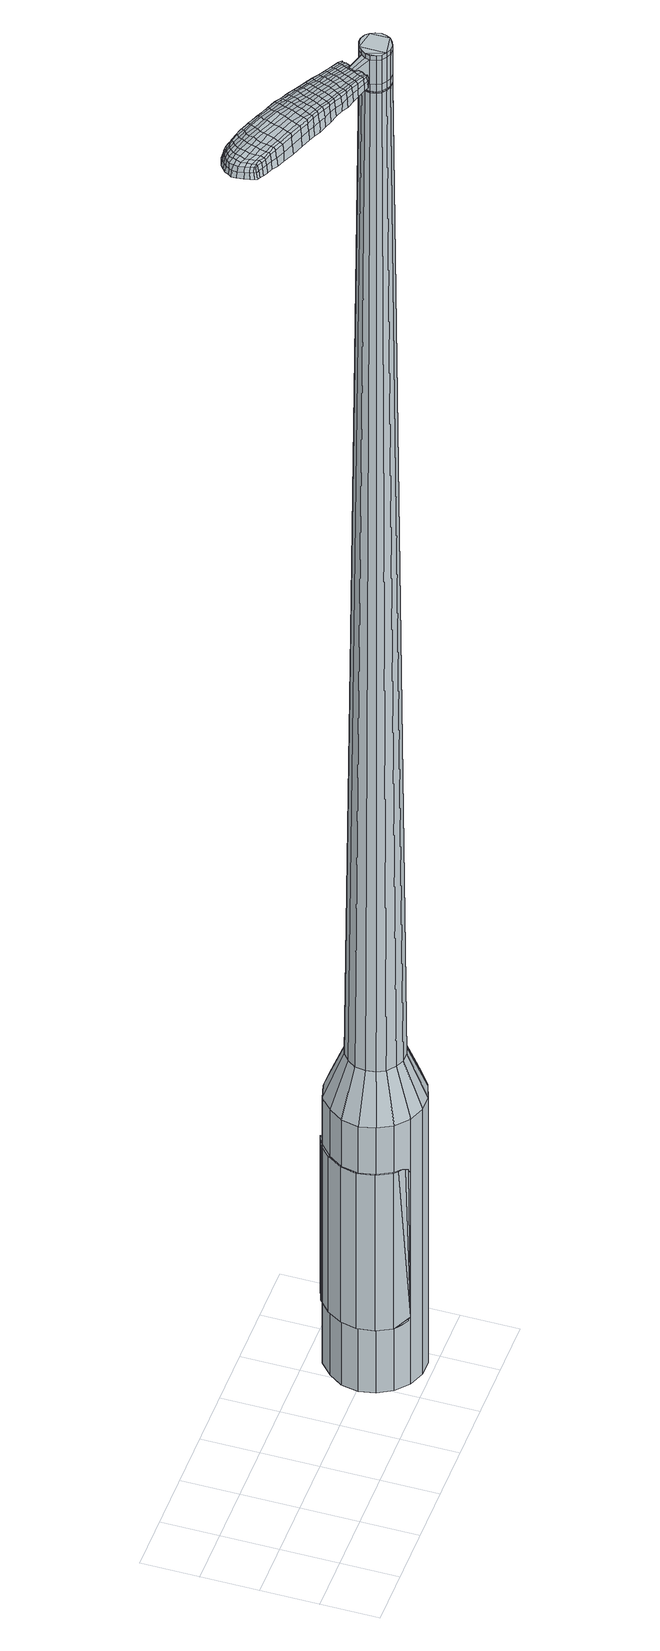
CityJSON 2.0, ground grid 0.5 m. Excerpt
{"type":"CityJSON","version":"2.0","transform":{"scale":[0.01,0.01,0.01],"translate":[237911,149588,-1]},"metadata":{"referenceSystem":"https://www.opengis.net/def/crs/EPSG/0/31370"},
"CityObjects":{
"object1":{"type":"GenericCityObject","attributes":{"cluster":992,"mean_distance_to_centroid":0.263,"new_centroid_x":237913.37,"new_centroid_y":149588.5,"mean_distance_to_camera":12.61,"H1":-2.36,"H2":-1.72,"Z_final":110.27,"cluster2":-1,"proj_x":237913.6,"proj_y":149587.89,"id_line":48019,"bearing_l":68.98,"distance":0.649,"orientation":"left","G_obj":158.98},"geometry":[{"type":"MultiSurface","lod":"2","boundaries":[[[0,1,2,3]],[[1,4,5,2]],[[4,6,7,5]],[[6,8,9,7]],[[8,10,11,9]],[[10,12,13,11]],[[12,14,15,13]],[[14,16,17,15]],[[16,18,19,17]],[[18,20,21,19]],[[20,22,23,21]],[[22,24,25,23]],[[24,26,27,25]],[[26,28,29,27]],[[28,30,31,29]],[[30,32,33,31]],[[32,34,35,33]],[[34,0,3,35]],[[36,37,38,39]],[[38,40,41,42]],[[41,43,42]],[[42,44,45,46]],[[45,47,46]],[[46,48,49,50]],[[49,51,50]],[[42,46,50,38]],[[50,52,39,38]],[[53,36,39]],[[2,5,7,35]],[[7,9,11,15]],[[11,13,15]],[[15,17,19,23]],[[19,21,23]],[[23,25,27,31]],[[27,29,31]],[[15,23,31,7]],[[31,33,35,7]],[[3,2,35]],[[1,0,54,55]],[[0,34,56,54]],[[34,32,57,56]],[[32,30,58,57]],[[30,28,59,58]],[[28,26,60,59]],[[26,24,61,60]],[[24,22,62,61]],[[22,20,63,62]],[[20,18,64,63]],[[18,16,65,64]],[[16,14,66,65]],[[14,12,67,66]],[[12,10,68,67]],[[10,8,69,68]],[[8,6,70,69]],[[6,4,71,70]],[[4,1,55,71]],[[55,54,72,73]],[[54,56,74,72]],[[56,57,75,74]],[[57,58,76,75]],[[58,59,77,76]],[[59,60,78,77]],[[60,61,79,78]],[[61,62,80,79]],[[62,63,81,80]],[[63,64,82,81]],[[64,65,83,82]],[[65,66,84,83]],[[66,67,85,84]],[[67,68,86,85]],[[68,69,87,86]],[[69,70,88,87]],[[70,71,89,88]],[[71,55,73,89]],[[90,91,92,73]],[[93,94,91,90]],[[95,96,94,93]],[[97,98,96,95]],[[99,100,98,97]],[[101,102,100,99]],[[103,104,102,101]],[[80,105,104,103]],[[106,107,105,80]],[[82,108,107,106]],[[83,109,108,82]],[[84,110,109,83]],[[85,111,110,84]],[[112,113,111,85]],[[114,115,113,112]],[[116,117,115,114]],[[89,118,117,116]],[[73,92,118,89]],[[119,120,121,122]],[[123,119,122,124]],[[125,123,124,126]],[[127,125,126,128]],[[129,127,128,130]],[[131,129,130,132]],[[133,131,132,134]],[[135,133,134,136]],[[137,135,136,138]],[[139,137,138,140]],[[141,139,140,142]],[[143,141,142,144]],[[145,143,144,146]],[[147,145,146,148]],[[149,147,148,150]],[[151,149,150,152]],[[72,90,73]],[[72,74,93,90]],[[74,75,95,93]],[[75,76,97,95]],[[76,77,99,97]],[[77,78,101,99]],[[78,79,103,101]],[[79,80,103]],[[81,106,80]],[[81,82,106]],[[86,112,85]],[[86,87,114,112]],[[87,88,116,114]],[[88,89,116]],[[153,92,91]],[[154,117,118]],[[154,155,115,117]],[[155,156,113,115]],[[156,111,113]],[[157,107,108]],[[157,105,107]],[[158,104,105]],[[158,159,102,104]],[[159,160,100,102]],[[160,161,98,100]],[[161,162,96,98]],[[162,163,94,96]],[[163,153,91,94]],[[39,52,151,164]],[[92,153,165,152]],[[53,39,164,120]],[[153,163,121,165]],[[36,53,120,119]],[[163,162,122,121]],[[37,36,119,123]],[[162,161,124,122]],[[38,37,123,125]],[[161,160,126,124]],[[40,38,125,127]],[[160,159,128,126]],[[41,40,127,129]],[[159,158,130,128]],[[43,41,129,131]],[[158,105,132,130]],[[42,43,131,133]],[[105,157,134,132]],[[44,42,133,135]],[[157,108,136,134]],[[45,44,135,137]],[[108,109,138,136]],[[47,45,137,139]],[[109,110,140,138]],[[46,47,139,141]],[[110,111,142,140]],[[48,46,141,143]],[[111,156,144,142]],[[49,48,143,145]],[[156,155,146,144]],[[51,49,145,147]],[[155,154,148,146]],[[50,51,147,149]],[[154,118,150,148]],[[52,50,149,151]],[[118,92,152,150]],[[151,152,166,167]],[[152,165,168,166]],[[165,121,169,168]],[[121,120,170,169]],[[120,164,171,170]],[[164,151,167,171]],[[172,173,174,175]],[[176,172,175,177]],[[172,176,178,179]],[[173,172,179,180]],[[181,182,183,184]],[[185,181,184,186]],[[181,185,187,188]],[[182,181,188,189]],[[190,191,192,193]],[[194,190,193,195]],[[190,194,196,197]],[[191,190,197,198]],[[199,200,201,202]],[[203,199,202,204]],[[199,203,205,206]],[[200,199,206,207]],[[208,209,210,211]],[[212,208,211,213]],[[208,212,214,215]],[[209,208,215,216]],[[217,218,219,220]],[[221,217,220,222]],[[217,221,223,224]],[[218,217,224,225]],[[226,227,228,229]],[[218,226,229,219]],[[226,218,225,230]],[[227,226,230,231]],[[232,233,234,235]],[[227,232,235,228]],[[232,227,231,236]],[[233,232,236,237]],[[238,176,177,239]],[[233,238,239,234]],[[238,233,237,240]],[[176,238,240,178]],[[241,242,243,244]],[[245,241,244,246]],[[241,245,247,248]],[[242,241,248,249]],[[250,251,252,253]],[[242,250,253,243]],[[250,242,249,254]],[[251,250,254,255]],[[256,257,258,259]],[[251,256,259,252]],[[256,251,255,260]],[[257,256,260,261]],[[262,263,264,265]],[[257,262,265,258]],[[262,257,261,266]],[[263,262,266,267]],[[268,173,180,269]],[[263,268,269,264]],[[268,263,267,270]],[[173,268,270,174]],[[271,272,273,274]],[[275,271,274,276]],[[271,275,277,278]],[[272,271,278,279]],[[280,281,282,283]],[[272,280,283,273]],[[280,272,279,284]],[[281,280,284,285]],[[286,287,288,289]],[[281,286,289,282]],[[286,281,285,290]],[[287,286,290,291]],[[292,185,186,293]],[[287,292,293,288]],[[292,287,291,294]],[[185,292,294,187]],[[295,296,297,298]],[[299,295,298,300]],[[295,299,301,302]],[[296,295,302,303]],[[304,305,306,307]],[[296,304,307,297]],[[304,296,303,308]],[[305,304,308,309]],[[310,311,312,313]],[[305,310,313,306]],[[310,305,309,314]],[[311,310,314,315]],[[316,317,318,319]],[[311,316,319,312]],[[316,311,315,320]],[[317,316,320,321]],[[322,182,189,323]],[[317,322,323,318]],[[322,317,321,324]],[[182,322,324,183]],[[325,211,210,326]],[[327,325,326,328]],[[325,327,329,330]],[[211,325,330,213]],[[331,327,328,332]],[[333,331,332,334]],[[331,333,335,336]],[[327,331,336,329]],[[337,333,334,338]],[[339,337,338,340]],[[337,339,341,342]],[[333,337,342,335]],[[343,339,340,344]],[[345,343,344,346]],[[343,345,347,348]],[[339,343,348,341]],[[349,345,346,350]],[[200,349,350,201]],[[349,200,207,351]],[[345,349,351,347]],[[352,353,198,197]],[[354,352,197,196]],[[352,354,355,356]],[[353,352,356,357]],[[358,359,357,356]],[[360,358,356,355]],[[358,360,361,362]],[[359,358,362,363]],[[364,365,363,362]],[[366,364,362,361]],[[364,366,367,368]],[[365,364,368,369]],[[370,371,369,368]],[[372,370,368,367]],[[370,372,205,203]],[[371,370,203,204]],[[373,374,375,376]],[[275,373,376,277]],[[373,275,276,377]],[[374,373,377,378]],[[379,194,195,380]],[[374,379,380,375]],[[379,374,378,381]],[[194,379,381,196]],[[382,383,384,385]],[[221,382,385,223]],[[382,221,222,386]],[[383,382,386,387]],[[388,389,390,391]],[[383,388,391,384]],[[388,383,387,392]],[[389,388,392,393]],[[394,191,198,395]],[[389,394,395,390]],[[394,389,393,396]],[[191,394,396,192]],[[397,398,399,400]],[[179,397,400,180]],[[397,179,178,401]],[[398,397,401,402]],[[403,404,405,406]],[[398,403,406,399]],[[403,398,402,407]],[[404,403,407,408]],[[409,202,201,410]],[[404,409,410,405]],[[409,404,408,411]],[[202,409,411,204]],[[412,413,414,415]],[[184,412,415,186]],[[412,184,183,416]],[[413,412,416,417]],[[418,206,205,419]],[[413,418,419,414]],[[418,413,417,420]],[[206,418,420,207]],[[421,422,423,424]],[[299,421,424,301]],[[421,299,300,425]],[[422,421,425,426]],[[427,212,213,428]],[[422,427,428,423]],[[427,422,426,429]],[[212,427,429,214]],[[430,431,432,433]],[[245,430,433,247]],[[430,245,246,434]],[[431,430,434,435]],[[436,437,438,439]],[[431,436,439,432]],[[436,431,435,440]],[[437,436,440,441]],[[442,209,216,443]],[[437,442,443,438]],[[442,437,441,444]],[[209,442,444,210]],[[445,446,435,434]],[[244,445,434,246]],[[445,244,243,447]],[[446,445,447,448]],[[449,450,441,440]],[[446,449,440,435]],[[449,446,448,451]],[[450,449,451,452]],[[453,326,210,444]],[[450,453,444,441]],[[453,450,452,454]],[[326,453,454,328]],[[455,456,457,458]],[[302,455,458,303]],[[455,302,301,424]],[[456,455,424,423]],[[459,330,329,460]],[[456,459,460,457]],[[459,456,423,428]],[[330,459,428,213]],[[461,462,448,447]],[[253,461,447,243]],[[461,253,252,463]],[[462,461,463,464]],[[465,466,452,451]],[[462,465,451,448]],[[465,462,464,467]],[[466,465,467,468]],[[469,332,328,454]],[[466,469,454,452]],[[469,466,468,470]],[[332,469,470,334]],[[471,472,473,474]],[[308,471,474,309]],[[471,308,303,458]],[[472,471,458,457]],[[475,336,335,476]],[[472,475,476,473]],[[475,472,457,460]],[[336,475,460,329]],[[477,478,464,463]],[[259,477,463,252]],[[477,259,258,479]],[[478,477,479,480]],[[481,482,468,467]],[[478,481,467,464]],[[481,478,480,483]],[[482,481,483,484]],[[485,338,334,470]],[[482,485,470,468]],[[485,482,484,486]],[[338,485,486,340]],[[487,488,489,490]],[[314,487,490,315]],[[487,314,309,474]],[[488,487,474,473]],[[491,342,341,492]],[[488,491,492,489]],[[491,488,473,476]],[[342,491,476,335]],[[493,494,480,479]],[[265,493,479,258]],[[493,265,264,495]],[[494,493,495,496]],[[497,498,484,483]],[[494,497,483,480]],[[497,494,496,499]],[[498,497,499,500]],[[501,344,340,486]],[[498,501,486,484]],[[501,498,500,502]],[[344,501,502,346]],[[503,504,505,506]],[[320,503,506,321]],[[503,320,315,490]],[[504,503,490,489]],[[507,348,347,508]],[[504,507,508,505]],[[507,504,489,492]],[[348,507,492,341]],[[509,510,496,495]],[[269,509,495,264]],[[509,269,180,400]],[[510,509,400,399]],[[511,512,500,499]],[[510,511,499,496]],[[511,510,399,406]],[[512,511,406,405]],[[513,350,346,502]],[[512,513,502,500]],[[513,512,405,410]],[[350,513,410,201]],[[514,515,417,416]],[[324,514,416,183]],[[514,324,321,506]],[[515,514,506,505]],[[516,351,207,420]],[[515,516,420,417]],[[516,515,505,508]],[[351,516,508,347]],[[517,518,378,377]],[[274,517,377,276]],[[517,274,273,519]],[[518,517,519,520]],[[521,354,196,381]],[[518,521,381,378]],[[521,518,520,522]],[[354,521,522,355]],[[523,524,525,526]],[[224,523,526,225]],[[523,224,223,385]],[[524,523,385,384]],[[527,528,529,530]],[[524,527,530,525]],[[527,524,384,391]],[[528,527,391,390]],[[531,353,357,532]],[[528,531,532,529]],[[531,528,390,395]],[[353,531,395,198]],[[533,534,520,519]],[[283,533,519,273]],[[533,283,282,535]],[[534,533,535,536]],[[537,360,355,522]],[[534,537,522,520]],[[537,534,536,538]],[[360,537,538,361]],[[539,540,541,542]],[[230,539,542,231]],[[539,230,225,526]],[[540,539,526,525]],[[543,544,545,546]],[[540,543,546,541]],[[543,540,525,530]],[[544,543,530,529]],[[547,359,363,548]],[[544,547,548,545]],[[547,544,529,532]],[[359,547,532,357]],[[549,550,536,535]],[[289,549,535,282]],[[549,289,288,551]],[[550,549,551,552]],[[553,366,361,538]],[[550,553,538,536]],[[553,550,552,554]],[[366,553,554,367]],[[555,556,557,558]],[[236,555,558,237]],[[555,236,231,542]],[[556,555,542,541]],[[559,560,561,562]],[[556,559,562,557]],[[559,556,541,546]],[[560,559,546,545]],[[563,365,369,564]],[[560,563,564,561]],[[563,560,545,548]],[[365,563,548,363]],[[565,566,552,551]],[[293,565,551,288]],[[565,293,186,415]],[[566,565,415,414]],[[567,372,367,554]],[[566,567,554,552]],[[567,566,414,419]],[[372,567,419,205]],[[568,569,402,401]],[[240,568,401,178]],[[568,240,237,558]],[[569,568,558,557]],[[570,571,408,407]],[[569,570,407,402]],[[570,569,557,562]],[[571,570,562,561]],[[572,371,204,411]],[[571,572,411,408]],[[572,571,561,564]],[[371,572,564,369]],[[573,574,575,576]],[[576,575,577,578]],[[579,577,575,580]],[[580,575,574,581]],[[582,583,584,585]],[[585,584,586,587]],[[588,586,584,589]],[[589,584,583,590]],[[591,592,593,594]],[[594,593,595,596]],[[597,595,593,598]],[[598,593,592,599]],[[600,601,602,603]],[[603,602,604,605]],[[606,604,602,607]],[[607,602,601,608]],[[609,610,611,612]],[[612,611,613,614]],[[615,613,611,616]],[[616,611,610,617]],[[618,619,620,621]],[[621,620,622,623]],[[624,622,620,625]],[[625,620,619,626]],[[627,628,629,630]],[[630,629,619,618]],[[626,619,629,631]],[[631,629,628,632]],[[633,634,635,636]],[[636,635,628,627]],[[632,628,635,637]],[[637,635,634,638]],[[578,577,639,640]],[[640,639,634,633]],[[638,634,639,641]],[[641,639,577,579]],[[642,643,644,645]],[[645,644,646,647]],[[648,646,644,649]],[[649,644,643,650]],[[651,652,653,654]],[[654,653,643,642]],[[650,643,653,655]],[[655,653,652,656]],[[657,658,659,660]],[[660,659,652,651]],[[656,652,659,661]],[[661,659,658,662]],[[663,664,665,666]],[[666,665,658,657]],[[662,658,665,667]],[[667,665,664,668]],[[581,574,669,670]],[[670,669,664,663]],[[668,664,669,671]],[[671,669,574,573]],[[672,673,674,675]],[[675,674,676,677]],[[678,676,674,679]],[[679,674,673,680]],[[681,682,683,684]],[[684,683,673,672]],[[680,673,683,685]],[[685,683,682,686]],[[687,688,689,690]],[[690,689,682,681]],[[686,682,689,691]],[[691,689,688,692]],[[587,586,693,694]],[[694,693,688,687]],[[692,688,693,695]],[[695,693,586,588]],[[696,697,698,699]],[[699,698,700,701]],[[702,700,698,703]],[[703,698,697,704]],[[705,706,707,708]],[[708,707,697,696]],[[704,697,707,709]],[[709,707,706,710]],[[711,712,713,714]],[[714,713,706,705]],[[710,706,713,715]],[[715,713,712,716]],[[717,718,719,720]],[[720,719,712,711]],[[716,712,719,721]],[[721,719,718,722]],[[590,583,723,724]],[[724,723,718,717]],[[722,718,723,725]],[[725,723,583,582]],[[609,612,726,727]],[[727,726,728,729]],[[730,728,726,731]],[[731,726,612,614]],[[729,728,732,733]],[[733,732,734,735]],[[736,734,732,737]],[[737,732,728,730]],[[735,734,738,739]],[[739,738,740,741]],[[742,740,738,743]],[[743,738,734,736]],[[741,740,744,745]],[[745,744,746,747]],[[748,746,744,749]],[[749,744,740,742]],[[747,746,750,751]],[[751,750,601,600]],[[608,601,750,752]],[[752,750,746,748]],[[599,753,754,598]],[[598,754,755,597]],[[756,755,754,757]],[[757,754,753,758]],[[758,759,760,757]],[[757,760,761,756]],[[762,761,760,763]],[[763,760,759,764]],[[764,765,766,763]],[[763,766,767,762]],[[768,767,766,769]],[[769,766,765,770]],[[770,771,772,769]],[[769,772,773,768]],[[606,773,772,604]],[[604,772,771,605]],[[774,775,776,777]],[[777,776,676,678]],[[677,676,776,778]],[[778,776,775,779]],[[596,595,780,781]],[[781,780,775,774]],[[779,775,780,782]],[[782,780,595,597]],[[783,784,785,786]],[[786,785,622,624]],[[623,622,785,787]],[[787,785,784,788]],[[789,790,791,792]],[[792,791,784,783]],[[788,784,791,793]],[[793,791,790,794]],[[599,592,795,796]],[[796,795,790,789]],[[794,790,795,797]],[[797,795,592,591]],[[798,799,800,801]],[[801,800,580,581]],[[579,580,800,802]],[[802,800,799,803]],[[804,805,806,807]],[[807,806,799,798]],[[803,799,806,808]],[[808,806,805,809]],[[600,603,810,811]],[[811,810,805,804]],[[809,805,810,812]],[[812,810,603,605]],[[813,814,815,816]],[[816,815,585,587]],[[582,585,815,817]],[[817,815,814,818]],[[606,607,819,820]],[[820,819,814,813]],[[818,814,819,821]],[[821,819,607,608]],[[822,823,824,825]],[[825,824,700,702]],[[701,700,824,826]],[[826,824,823,827]],[[614,613,828,829]],[[829,828,823,822]],[[827,823,828,830]],[[830,828,613,615]],[[831,832,833,834]],[[834,833,646,648]],[[647,646,833,835]],[[835,833,832,836]],[[837,838,839,840]],[[840,839,832,831]],[[836,832,839,841]],[[841,839,838,842]],[[617,610,843,844]],[[844,843,838,837]],[[842,838,843,845]],[[845,843,610,609]],[[836,846,847,835]],[[835,847,645,647]],[[642,645,847,848]],[[848,847,846,849]],[[842,850,851,841]],[[841,851,846,836]],[[849,846,851,852]],[[852,851,850,853]],[[609,727,854,845]],[[845,854,850,842]],[[853,850,854,855]],[[855,854,727,729]],[[856,857,858,859]],[[859,858,703,704]],[[702,703,858,825]],[[825,858,857,822]],[[730,731,860,861]],[[861,860,857,856]],[[822,857,860,829]],[[829,860,731,614]],[[849,862,863,848]],[[848,863,654,642]],[[651,654,863,864]],[[864,863,862,865]],[[853,866,867,852]],[[852,867,862,849]],[[865,862,867,868]],[[868,867,866,869]],[[729,733,870,855]],[[855,870,866,853]],[[869,866,870,871]],[[871,870,733,735]],[[872,873,874,875]],[[875,874,709,710]],[[704,709,874,859]],[[859,874,873,856]],[[736,737,876,877]],[[877,876,873,872]],[[856,873,876,861]],[[861,876,737,730]],[[865,878,879,864]],[[864,879,660,651]],[[657,660,879,880]],[[880,879,878,881]],[[869,882,883,868]],[[868,883,878,865]],[[881,878,883,884]],[[884,883,882,885]],[[735,739,886,871]],[[871,886,882,869]],[[885,882,886,887]],[[887,886,739,741]],[[888,889,890,891]],[[891,890,715,716]],[[710,715,890,875]],[[875,890,889,872]],[[742,743,892,893]],[[893,892,889,888]],[[872,889,892,877]],[[877,892,743,736]],[[881,894,895,880]],[[880,895,666,657]],[[663,666,895,896]],[[896,895,894,897]],[[885,898,899,884]],[[884,899,894,881]],[[897,894,899,900]],[[900,899,898,901]],[[741,745,902,887]],[[887,902,898,885]],[[901,898,902,903]],[[903,902,745,747]],[[904,905,906,907]],[[907,906,721,722]],[[716,721,906,891]],[[891,906,905,888]],[[748,749,908,909]],[[909,908,905,904]],[[888,905,908,893]],[[893,908,749,742]],[[897,910,911,896]],[[896,911,670,663]],[[581,670,911,801]],[[801,911,910,798]],[[901,912,913,900]],[[900,913,910,897]],[[798,910,913,807]],[[807,913,912,804]],[[747,751,914,903]],[[903,914,912,901]],[[804,912,914,811]],[[811,914,751,600]],[[818,915,916,817]],[[817,916,725,582]],[[722,725,916,907]],[[907,916,915,904]],[[608,752,917,821]],[[821,917,915,818]],[[904,915,917,909]],[[909,917,752,748]],[[779,918,919,778]],[[778,919,675,677]],[[672,675,919,920]],[[920,919,918,921]],[[597,755,922,782]],[[782,922,918,779]],[[921,918,922,923]],[[923,922,755,756]],[[924,925,926,927]],[[927,926,625,626]],[[624,625,926,786]],[[786,926,925,783]],[[928,929,930,931]],[[931,930,925,924]],[[783,925,930,792]],[[792,930,929,789]],[[758,753,932,933]],[[933,932,929,928]],[[789,929,932,796]],[[796,932,753,599]],[[921,934,935,920]],[[920,935,684,672]],[[681,684,935,936]],[[936,935,934,937]],[[756,761,938,923]],[[923,938,934,921]],[[937,934,938,939]],[[939,938,761,762]],[[940,941,942,943]],[[943,942,631,632]],[[626,631,942,927]],[[927,942,941,924]],[[944,945,946,947]],[[947,946,941,940]],[[924,941,946,931]],[[931,946,945,928]],[[764,759,948,949]],[[949,948,945,944]],[[928,945,948,933]],[[933,948,759,758]],[[937,950,951,936]],[[936,951,690,681]],[[687,690,951,952]],[[952,951,950,953]],[[762,767,954,939]],[[939,954,950,937]],[[953,950,954,955]],[[955,954,767,768]],[[956,957,958,959]],[[959,958,637,638]],[[632,637,958,943]],[[943,958,957,940]],[[960,961,962,963]],[[963,962,957,956]],[[940,957,962,947]],[[947,962,961,944]],[[770,765,964,965]],[[965,964,961,960]],[[944,961,964,949]],[[949,964,765,764]],[[953,966,967,952]],[[952,967,694,687]],[[587,694,967,816]],[[816,967,966,813]],[[768,773,968,955]],[[955,968,966,953]],[[813,966,968,820]],[[820,968,773,606]],[[803,969,970,802]],[[802,970,641,579]],[[638,641,970,959]],[[959,970,969,956]],[[809,971,972,808]],[[808,972,969,803]],[[956,969,972,963]],[[963,972,971,960]],[[605,771,973,812]],[[812,973,971,809]],[[960,971,973,965]],[[965,973,771,770]],[[573,576,175,174]],[[576,578,177,175]],[[588,589,188,187]],[[589,590,189,188]],[[591,594,193,192]],[[594,596,195,193]],[[615,616,215,214]],[[616,617,216,215]],[[618,621,220,219]],[[621,623,222,220]],[[627,630,229,228]],[[630,618,219,229]],[[633,636,235,234]],[[636,627,228,235]],[[578,640,239,177]],[[640,633,234,239]],[[648,649,248,247]],[[649,650,249,248]],[[650,655,254,249]],[[655,656,255,254]],[[656,661,260,255]],[[661,662,261,260]],[[662,667,266,261]],[[667,668,267,266]],[[668,671,270,267]],[[671,573,174,270]],[[678,679,278,277]],[[679,680,279,278]],[[680,685,284,279]],[[685,686,285,284]],[[686,691,290,285]],[[691,692,291,290]],[[692,695,294,291]],[[695,588,187,294]],[[696,699,298,297]],[[699,701,300,298]],[[705,708,307,306]],[[708,696,297,307]],[[711,714,313,312]],[[714,705,306,313]],[[717,720,319,318]],[[720,711,312,319]],[[590,724,323,189]],[[724,717,318,323]],[[774,777,376,375]],[[777,678,277,376]],[[596,781,380,195]],[[781,774,375,380]],[[623,787,386,222]],[[787,788,387,386]],[[788,793,392,387]],[[793,794,393,392]],[[794,797,396,393]],[[797,591,192,396]],[[701,826,425,300]],[[826,827,426,425]],[[827,830,429,426]],[[830,615,214,429]],[[831,834,433,432]],[[834,648,247,433]],[[837,840,439,438]],[[840,831,432,439]],[[617,844,443,216]],[[844,837,438,443]],[[974,975,976,977]],[[978,979,977,976]],[[980,981,982,983]],[[984,985,986,987]],[[975,988,989,976]],[[990,978,976,989]],[[991,980,983,992]],[[993,994,985,984]],[[988,995,996,989]],[[996,997,990,989]],[[998,991,992,999]],[[1000,994,993,1001]],[[995,1002,1003,996]],[[1003,1004,997,996]],[[1005,998,999,1006]],[[1007,1000,1001,1008]],[[1009,1010,1011,1012]],[[1013,1014,1010,1009]],[[1013,1015,1016,1014]],[[1015,1017,1018,1016]],[[1019,1020,1021,1022]],[[1023,1024,1020,1019]],[[1025,1026,1024,1023]],[[1027,1028,1026,1025]],[[1022,1011,1010,1019]],[[1019,1010,1014,1023]],[[1014,1016,1025,1023]],[[1016,1018,1027,1025]],[[983,982,979,978]],[[992,983,978,990]],[[997,999,992,990]],[[1004,1006,999,997]],[[984,987,981,980]],[[993,984,980,991]],[[1001,993,991,998]],[[1008,1001,998,1005]],[[985,1009,1012,986]],[[994,1013,1009,985]],[[1015,1013,994,1000]],[[1017,1015,1000,1007]],[[1029,1030,1031,1032]],[[1031,1033,1034,1035]],[[1031,1035,1036,1037]],[[1031,1037,1032]],[[1038,1029,1032,1039]],[[1040,1039,1032,1041]],[[1042,1041,1032]],[[1043,1031,1030,1044]],[[1045,1043,1044,1046]],[[1047,1045,1046,1048]],[[1049,1047,1048,1050]],[[1051,1049,1050,1052]],[[1052,1053,1054,1055]],[[1052,1055,1056,1057]],[[1052,1057,1058,1059]],[[1058,1060,1061,1062]],[[1058,1062,1063,1064]],[[1058,1064,1059]],[[1052,1059,1051]],[[1065,1066,1030,1029]],[[1067,1068,1033,1031]],[[1069,1070,1042,1032]],[[1066,1071,1044,1030]],[[1072,1067,1031,1043]],[[1071,1073,1046,1044]],[[1074,1072,1043,1045]],[[1073,1075,1048,1046]],[[1076,1074,1045,1047]],[[1075,1077,1050,1048]],[[1078,1076,1047,1049]],[[1077,1079,1052,1050]],[[1080,1078,1049,1051]],[[1079,1081,1053,1052]],[[1082,1083,1060,1058]],[[1084,1080,1051,1059]],[[1054,1053,1081,1085]],[[1055,1054,1085,1086]],[[1056,1055,1086,1087]],[[1057,1056,1087,1088]],[[1058,1057,1088,1082]],[[1089,1065,1029,1038]],[[1090,1089,1038,1039]],[[1091,1090,1039,1040]],[[1092,1091,1040,1041]],[[1070,1092,1041,1042]],[[1034,1033,1068,1093]],[[1061,1060,1083,1094]],[[1035,1034,1093,1095]],[[1036,1035,1095,1096]],[[1037,1036,1096,1097]],[[1032,1037,1097,1069]],[[1062,1061,1094,1098]],[[1063,1062,1098,1099]],[[1064,1063,1099,1100]],[[1059,1064,1100,1084]]]}]}
},
"vertices":[
[195,64,384],[203,76,384],[203,76,96],[195,64,96],[214,86,384],[214,86,96],[228,90,384],[228,90,96],[243,90,384],[243,90,96],[257,85,384],[257,85,96],[268,75,384],[268,75,96],[275,62,384],[275,62,96],[277,48,384],[277,48,96],[274,33,384],[274,33,96],[267,21,384],[267,21,96],[255,12,384],[255,12,96],[241,7,384],[241,7,96],[227,7,384],[227,7,96],[213,12,384],[213,12,96],[202,22,384],[202,22,96],[195,35,384],[195,35,96],[192,49,384],[192,49,96],[222,44,1524],[224,40,1524],[228,37,1524],[222,53,1524],[232,35,1524],[237,35,1524],[245,40,1524],[241,37,1524],[247,44,1524],[248,48,1524],[245,57,1524],[247,53,1524],[242,60,1524],[237,62,1524],[228,60,1524],[233,62,1524],[225,57,1524],[221,49,1524],[211,58,429],[216,65,429],[210,49,429],[211,40,429],[215,33,429],[222,27,429],[230,24,429],[239,24,429],[247,27,429],[254,32,429],[258,40,429],[260,48,429],[259,57,429],[254,64,429],[248,70,429],[240,73,429],[231,73,429],[223,71,429],[222,53,1483],[225,57,1483],[221,49,1483],[222,44,1483],[224,40,1483],[228,37,1483],[232,35,1483],[237,35,1483],[241,37,1483],[245,40,1483],[247,44,1483],[248,48,1483],[247,53,1483],[245,57,1483],[242,60,1483],[237,62,1483],[233,62,1483],[228,60,1483],[223,53,1483],[223,53,1485],[225,57,1485],[222,49,1483],[222,49,1485],[223,44,1483],[223,44,1485],[225,40,1483],[225,40,1485],[228,38,1483],[228,38,1485],[232,36,1483],[232,36,1485],[237,36,1483],[237,36,1485],[241,37,1485],[244,40,1483],[244,40,1485],[247,44,1485],[248,48,1485],[247,53,1485],[245,57,1485],[241,60,1483],[241,60,1485],[237,61,1483],[237,61,1485],[233,61,1483],[233,61,1485],[228,60,1485],[222,44,1519],[221,49,1519],[221,49,1493],[222,44,1493],[224,40,1519],[224,40,1493],[228,37,1519],[228,37,1493],[232,35,1519],[232,35,1493],[237,35,1519],[237,35,1493],[241,37,1519],[241,37,1493],[245,40,1519],[245,40,1493],[247,44,1519],[247,44,1493],[248,48,1519],[248,48,1493],[247,53,1519],[247,53,1493],[245,57,1519],[245,57,1493],[242,60,1519],[242,60,1493],[237,62,1519],[237,62,1493],[233,62,1519],[233,62,1493],[228,60,1519],[228,60,1493],[225,57,1519],[225,57,1493],[222,53,1485],[233,62,1485],[237,62,1485],[242,60,1485],[245,40,1485],[237,35,1485],[232,35,1485],[228,37,1485],[224,40,1485],[222,44,1485],[221,49,1485],[222,53,1519],[222,53,1493],[206,63,1513],[206,63,1518],[205,60,1513],[204,57,1513],[204,57,1518],[205,60,1518],[143,105,1519],[149,102,1518],[148,104,1509],[142,107,1510],[135,108,1519],[134,110,1510],[135,106,1526],[143,103,1525],[149,100,1525],[129,69,1519],[135,67,1518],[137,68,1525],[130,70,1525],[120,72,1519],[122,73,1526],[119,71,1510],[127,68,1510],[134,66,1509],[66,112,1519],[68,115,1519],[67,115,1513],[65,112,1513],[66,108,1519],[65,108,1513],[67,107,1524],[68,111,1524],[69,115,1524],[136,85,1530],[142,83,1529],[144,86,1529],[137,88,1530],[127,88,1531],[128,92,1531],[126,85,1530],[134,82,1530],[141,79,1529],[211,56,1512],[212,59,1512],[211,59,1517],[210,57,1517],[210,54,1512],[209,54,1517],[209,54,1506],[210,57,1506],[211,59,1506],[87,125,1519],[90,124,1519],[90,126,1512],[86,126,1512],[84,125,1518],[84,127,1512],[85,124,1522],[87,124,1523],[90,123,1524],[95,123,1519],[100,121,1519],[100,123,1512],[94,124,1512],[95,121,1524],[100,120,1525],[106,119,1519],[113,117,1519],[112,119,1511],[105,121,1511],[106,118,1526],[113,115,1526],[124,113,1519],[123,114,1510],[124,111,1526],[210,75,1513],[203,78,1513],[203,76,1518],[210,73,1517],[215,72,1512],[214,72,1516],[214,73,1506],[209,76,1507],[203,79,1507],[196,81,1514],[189,84,1515],[190,82,1520],[196,79,1519],[196,82,1507],[189,86,1507],[183,87,1515],[176,90,1516],[176,88,1522],[183,85,1521],[182,89,1508],[175,92,1508],[169,93,1517],[162,96,1517],[163,94,1524],[169,91,1523],[168,95,1508],[162,98,1509],[156,99,1518],[156,97,1524],[155,101,1509],[73,92,1519],[76,90,1519],[77,91,1524],[74,93,1523],[71,93,1518],[72,94,1522],[70,92,1512],[72,91,1512],[75,89,1512],[81,88,1519],[86,86,1519],[87,87,1525],[81,89,1524],[79,87,1512],[84,85,1512],[91,83,1519],[99,80,1519],[100,81,1526],[92,84,1526],[90,82,1511],[97,79,1511],[109,76,1519],[111,77,1526],[108,75,1510],[199,46,1513],[192,49,1513],[190,48,1507],[198,46,1507],[204,45,1512],[203,44,1506],[204,46,1516],[200,47,1517],[193,49,1518],[185,51,1514],[177,53,1515],[176,52,1507],[183,50,1507],[186,52,1519],[179,54,1520],[170,55,1515],[163,58,1516],[162,57,1508],[169,55,1508],[171,56,1521],[164,59,1522],[156,60,1517],[149,62,1517],[147,61,1509],[154,59,1508],[157,61,1523],[150,63,1524],[142,64,1518],[140,63,1509],[144,66,1524],[205,59,1519],[206,61,1519],[198,62,1520],[199,64,1520],[197,59,1520],[204,56,1519],[191,64,1522],[192,67,1522],[184,67,1523],[185,69,1523],[183,64,1523],[190,61,1521],[177,69,1524],[178,72,1524],[170,72,1525],[171,75,1525],[169,69,1525],[176,66,1524],[163,75,1526],[164,77,1526],[156,77,1527],[157,80,1527],[155,74,1527],[162,72,1526],[149,80,1528],[150,83,1528],[148,77,1528],[71,110,1527],[72,113,1527],[70,106,1526],[74,104,1527],[75,108,1528],[76,112,1528],[81,106,1529],[82,110,1529],[80,102,1528],[87,99,1530],[88,103,1530],[89,107,1530],[94,101,1531],[96,104,1531],[93,97,1530],[102,94,1531],[103,98,1531],[104,101,1531],[115,93,1531],[116,96,1531],[114,89,1531],[70,95,1518],[68,98,1519],[67,97,1513],[68,94,1513],[71,95,1523],[70,98,1523],[67,102,1519],[66,102,1513],[68,102,1524],[82,125,1518],[79,124,1518],[80,123,1523],[83,124,1523],[82,126,1513],[79,125,1513],[76,123,1519],[73,121,1519],[74,120,1524],[77,122,1523],[75,124,1513],[72,121,1513],[70,118,1519],[71,118,1524],[69,119,1513],[143,102,1528],[142,100,1528],[148,97,1528],[149,99,1527],[135,105,1528],[134,103,1529],[141,97,1529],[139,94,1530],[146,92,1529],[147,94,1528],[132,101,1529],[131,98,1530],[138,91,1530],[145,89,1529],[130,95,1531],[131,71,1528],[132,74,1529],[123,77,1529],[123,74,1528],[138,69,1527],[138,71,1528],[133,77,1529],[124,81,1530],[140,75,1528],[207,45,1512],[207,47,1512],[206,48,1517],[206,46,1517],[205,45,1506],[206,47,1506],[209,50,1512],[208,51,1517],[208,50,1506],[216,70,1512],[216,69,1512],[215,70,1506],[216,71,1506],[215,70,1517],[214,69,1517],[215,66,1512],[214,64,1512],[213,65,1506],[214,67,1506],[214,66,1517],[213,64,1517],[213,61,1512],[212,62,1506],[212,62,1517],[210,72,1519],[209,70,1519],[203,75,1520],[202,73,1520],[209,68,1519],[208,66,1519],[202,71,1520],[201,69,1520],[207,64,1519],[200,66,1520],[201,48,1519],[201,50,1519],[194,52,1520],[193,51,1520],[202,53,1519],[195,55,1520],[196,78,1521],[196,76,1521],[189,81,1522],[189,79,1522],[195,74,1521],[194,72,1521],[188,77,1522],[187,75,1523],[193,69,1522],[186,72,1523],[186,53,1521],[187,55,1521],[180,57,1522],[179,55,1522],[188,58,1521],[181,60,1522],[183,84,1523],[182,82,1523],[176,87,1524],[175,85,1524],[181,80,1523],[180,77,1524],[174,83,1525],[173,80,1525],[179,75,1524],[172,78,1525],[172,58,1523],[173,60,1523],[166,62,1524],[165,60,1524],[174,63,1524],[167,65,1525],[169,90,1525],[168,88,1525],[162,93,1526],[162,91,1526],[167,86,1526],[166,83,1526],[161,89,1527],[160,86,1527],[165,80,1526],[158,83,1527],[158,62,1525],[159,64,1525],[152,67,1526],[151,65,1526],[160,68,1526],[153,70,1527],[156,96,1527],[155,94,1527],[154,92,1527],[153,89,1528],[152,86,1528],[144,67,1527],[145,69,1527],[147,73,1528],[73,94,1525],[72,97,1525],[77,93,1526],[76,95,1526],[71,101,1526],[75,100,1527],[85,123,1525],[83,122,1525],[86,121,1526],[89,122,1525],[80,121,1525],[77,119,1526],[81,118,1527],[83,120,1526],[74,117,1526],[78,115,1527],[81,90,1526],[81,93,1527],[87,88,1527],[86,90,1528],[80,97,1528],[86,95,1529],[93,121,1526],[91,120,1527],[97,118,1528],[99,119,1527],[89,118,1527],[86,116,1528],[93,113,1529],[95,116,1528],[84,113,1528],[91,110,1530],[93,86,1528],[92,88,1529],[100,83,1528],[100,85,1529],[93,92,1529],[101,89,1530],[105,117,1528],[104,115,1528],[111,112,1529],[113,114,1528],[102,113,1529],[99,111,1530],[108,107,1530],[110,110,1530],[97,108,1530],[106,104,1531],[111,78,1529],[112,81,1529],[113,85,1530],[124,109,1528],[122,108,1529],[121,106,1530],[119,103,1530],[118,100,1531],[148,102,1509],[148,100,1518],[142,103,1518],[141,105,1509],[134,106,1519],[133,108,1510],[134,105,1525],[142,101,1525],[149,99,1525],[137,70,1525],[136,69,1518],[129,71,1518],[131,72,1525],[121,74,1519],[122,75,1525],[119,73,1510],[127,70,1509],[134,68,1509],[69,114,1513],[70,114,1519],[69,111,1519],[68,111,1513],[68,107,1519],[67,108,1513],[69,107,1524],[70,111,1524],[71,114,1524],[143,86,1528],[142,83,1528],[135,85,1529],[136,88,1529],[127,89,1529],[128,92,1529],[126,85,1529],[134,82,1529],[141,80,1528],[209,60,1516],[210,60,1512],[209,57,1512],[208,58,1516],[208,54,1512],[207,55,1516],[207,54,1506],[208,57,1506],[209,60,1506],[89,124,1512],[90,122,1519],[87,123,1518],[86,124,1512],[85,123,1518],[84,125,1512],[85,122,1522],[87,122,1523],[90,121,1523],[99,121,1512],[100,119,1519],[94,121,1519],[94,123,1512],[94,120,1524],[100,118,1525],[112,117,1511],[112,115,1519],[105,118,1519],[105,119,1511],[105,116,1525],[113,113,1526],[123,111,1519],[122,113,1510],[123,109,1526],[202,75,1518],[202,76,1513],[209,73,1513],[209,72,1517],[213,70,1512],[212,70,1515],[213,72,1506],[208,74,1506],[202,77,1507],[189,81,1520],[188,82,1514],[195,79,1514],[196,78,1519],[195,81,1507],[188,84,1507],[175,87,1522],[175,88,1516],[182,85,1515],[182,84,1521],[181,87,1508],[174,90,1508],[162,93,1523],[161,94,1517],[168,91,1516],[168,90,1522],[168,93,1508],[161,96,1508],[155,97,1517],[155,96,1524],[154,99,1509],[78,93,1523],[77,92,1519],[74,93,1518],[75,94,1523],[73,95,1518],[74,95,1522],[71,94,1512],[73,93,1512],[76,91,1512],[88,88,1525],[87,87,1519],[81,90,1519],[82,91,1524],[80,89,1512],[85,86,1512],[101,83,1526],[99,82,1519],[92,85,1519],[93,86,1525],[90,84,1511],[98,81,1511],[110,78,1519],[111,79,1526],[108,77,1510],[191,50,1507],[192,50,1513],[199,48,1513],[198,48,1506],[204,47,1512],[203,46,1506],[204,48,1515],[200,49,1517],[193,51,1518],[176,54,1507],[178,55,1514],[185,53,1514],[184,52,1507],[186,54,1519],[179,56,1520],[162,59,1508],[164,60,1516],[171,57,1515],[169,56,1508],[172,58,1521],[165,61,1522],[148,63,1508],[150,64,1517],[157,62,1516],[155,61,1508],[158,63,1522],[151,65,1523],[143,66,1517],[141,65,1509],[144,67,1524],[204,59,1518],[205,62,1518],[197,62,1519],[198,64,1519],[196,59,1519],[203,57,1518],[190,64,1520],[191,67,1520],[183,67,1521],[184,70,1521],[182,64,1521],[189,62,1520],[176,70,1523],[177,72,1523],[170,72,1524],[171,75,1524],[168,69,1524],[175,67,1523],[163,75,1525],[164,78,1525],[156,78,1526],[157,80,1526],[155,75,1526],[161,72,1525],[149,80,1527],[150,83,1527],[148,77,1527],[73,113,1526],[72,110,1526],[72,106,1525],[75,105,1526],[76,108,1526],[77,111,1526],[83,109,1528],[81,106,1528],[81,102,1527],[87,100,1528],[88,103,1529],[89,107,1529],[96,104,1530],[95,101,1530],[94,97,1529],[102,94,1530],[103,98,1530],[104,101,1530],[116,96,1530],[115,93,1530],[114,90,1530],[69,98,1513],[70,98,1518],[71,96,1518],[70,95,1512],[73,96,1523],[72,98,1523],[69,103,1519],[68,103,1513],[70,103,1523],[81,121,1523],[80,122,1518],[83,123,1518],[83,122,1523],[82,124,1512],[80,124,1512],[75,119,1523],[74,119,1519],[77,121,1519],[78,120,1523],[77,122,1513],[73,120,1513],[72,117,1519],[73,116,1524],[71,117,1513],[148,97,1527],[141,99,1527],[142,100,1527],[148,98,1526],[134,104,1527],[133,103,1528],[145,91,1528],[139,94,1528],[140,97,1528],[147,94,1527],[132,100,1528],[131,97,1529],[138,91,1529],[144,89,1528],[129,95,1529],[123,77,1528],[131,74,1527],[131,73,1527],[123,76,1527],[138,71,1526],[138,72,1527],[133,78,1528],[124,81,1528],[139,76,1527],[205,49,1516],[205,48,1512],[205,47,1512],[204,48,1516],[204,46,1506],[204,48,1506],[206,51,1512],[206,52,1516],[205,51,1506],[213,70,1506],[214,69,1512],[214,70,1512],[214,71,1506],[213,70,1516],[213,69,1516],[211,65,1506],[212,65,1512],[213,67,1512],[212,68,1506],[212,67,1516],[211,65,1516],[211,62,1512],[210,63,1506],[210,62,1516],[208,71,1518],[209,71,1518],[202,74,1519],[202,73,1519],[207,66,1518],[208,69,1518],[201,71,1519],[200,69,1519],[206,64,1518],[199,67,1519],[194,53,1519],[200,50,1518],[200,49,1518],[193,52,1519],[202,53,1518],[195,56,1519],[195,76,1520],[195,77,1520],[189,80,1521],[188,79,1521],[193,72,1520],[194,74,1520],[187,77,1521],[186,75,1521],[192,69,1520],[185,72,1521],[180,58,1521],[187,55,1520],[186,54,1520],[179,57,1521],[188,58,1520],[181,61,1521],[181,82,1522],[182,83,1522],[175,86,1523],[175,85,1523],[179,77,1522],[180,80,1522],[174,83,1523],[173,80,1524],[178,75,1523],[172,78,1524],[166,62,1523],[173,60,1522],[172,59,1522],[165,61,1523],[174,63,1522],[167,66,1523],[168,88,1524],[168,89,1524],[162,92,1525],[161,91,1525],[166,83,1525],[167,86,1524],[160,89,1525],[159,86,1526],[165,80,1525],[158,83,1526],[152,67,1525],[159,65,1524],[158,64,1524],[151,66,1525],[160,68,1524],[153,71,1525],[154,94,1526],[155,95,1526],[152,89,1527],[153,91,1526],[151,86,1527],[145,70,1526],[145,68,1526],[146,73,1526],[74,97,1524],[75,95,1524],[78,94,1525],[76,96,1525],[72,102,1525],[76,100,1525],[87,120,1525],[83,121,1524],[85,121,1524],[89,120,1525],[81,117,1526],[77,118,1525],[80,120,1524],[84,119,1525],[75,116,1525],[79,114,1526],[81,94,1526],[82,92,1526],[88,89,1526],[87,91,1527],[81,98,1526],[87,95,1527],[98,117,1527],[92,118,1526],[93,119,1526],[99,117,1526],[93,112,1528],[87,115,1527],[89,117,1526],[95,115,1527],[84,112,1527],[91,110,1528],[93,89,1527],[93,87,1527],[101,84,1527],[101,86,1528],[93,93,1528],[101,90,1529],[111,112,1528],[103,114,1527],[105,115,1527],[112,112,1527],[108,107,1529],[99,110,1529],[102,112,1528],[109,109,1528],[98,107,1529],[106,104,1530],[112,81,1528],[112,80,1528],[113,85,1529],[122,107,1528],[123,108,1528],[119,102,1529],[121,105,1529],[118,99,1530],[213,72,1508],[211,65,1508],[181,78,1509],[184,85,1509],[161,86,1510],[164,94,1510],[125,101,1512],[128,110,1512],[145,103,1511],[141,95,1511],[108,108,1513],[95,112,1514],[98,120,1514],[111,116,1513],[209,59,1508],[178,71,1509],[158,78,1510],[121,93,1512],[138,86,1511],[104,99,1513],[92,104,1514],[206,53,1508],[175,63,1509],[155,70,1510],[118,84,1512],[135,77,1511],[89,96,1514],[101,90,1513],[204,46,1508],[173,56,1509],[152,62,1510],[114,75,1512],[131,69,1511],[85,87,1514],[98,82,1513],[82,116,1514],[77,117,1514],[80,124,1514],[85,124,1514],[79,109,1514],[75,110,1514],[76,101,1514],[72,104,1514],[73,93,1514],[70,97,1514],[72,116,1515],[68,114,1515],[68,115,1515],[74,120,1515],[70,112,1515],[68,113,1515],[69,108,1515],[67,112,1515],[67,104,1515],[67,111,1515],[203,19,334],[200,22,334],[200,22,165],[211,12,171],[203,19,165],[206,17,165],[208,15,166],[210,13,167],[210,13,169],[206,17,334],[208,15,333],[210,13,332],[210,13,331],[211,12,328],[193,35,165],[193,35,334],[191,50,165],[191,50,334],[194,64,165],[194,64,334],[202,77,165],[202,77,334],[213,87,165],[213,87,334],[217,88,334],[221,90,334],[223,91,333],[225,91,332],[226,92,331],[227,92,328],[217,88,165],[227,92,171],[226,92,169],[225,91,167],[223,91,166],[221,90,165],[205,21,334],[202,24,334],[202,24,165],[205,21,165],[213,14,171],[213,14,328],[196,36,334],[196,36,165],[194,50,334],[194,50,165],[197,63,334],[197,63,165],[204,75,334],[204,75,165],[214,84,334],[214,84,165],[218,86,334],[228,89,328],[228,89,171],[218,86,165],[222,87,334],[224,88,333],[226,89,332],[227,89,331],[208,19,334],[210,17,333],[211,16,332],[212,15,331],[208,19,165],[227,89,169],[210,17,166],[211,16,167],[212,15,169],[226,89,167],[224,88,166],[222,87,165]
]}
